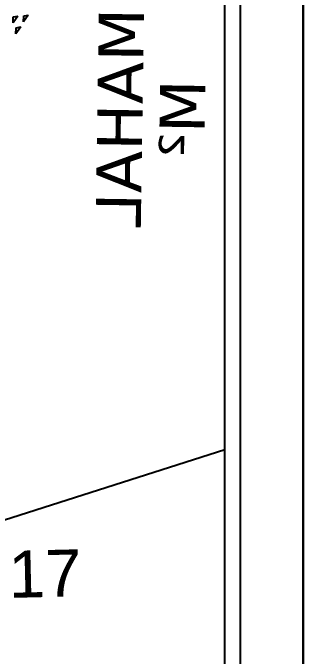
# Model space of a CAD drawing. Header units: millimetres. Extents: x 43168.9 to 43194.6, y -25545.1 to -25543.4.
# Drawn here: x 43172.3818 to 43172.4559, y -25544.133 to -25543.9687 of the extents above; entities that cross this region are included whole.
import ezdxf
from ezdxf.enums import TextEntityAlignment as Align

# ---------------------------------------------------------------- set-up
doc = ezdxf.new("R2010")
doc.units = ezdxf.units.MM
doc.header["$LTSCALE"] = 200
doc.layers.add('agac_sgh', color=7, linetype='Continuous', true_color=0x244700)
for name, color, linetype in [('arsasiniri_sgh', 10, 'Continuous'), ('pafta_sgh', 11, 'Continuous'), ('sembol_sgh', 8, 'Continuous')]:
    doc.layers.add(name, color=color, linetype=linetype)
doc.styles.add('1-200', font='arial.ttf', dxfattribs={"height": 60})
doc.styles.add('text1', font='VERDANA.TTF')

msp = doc.modelspace()

# ---------------------------------------------------------------- linework, layer by layer
at = {"layer": 'agac_sgh', "color": 0}
for p, q in [((43172.38308, -25543.96954), (43172.38188, -25543.97128)), ((43172.38188, -25543.97128), (43172.38195, -25543.96973)), ((43172.38195, -25543.96973), (43172.38308, -25543.96954)), ((43172.38573, -25543.96927), (43172.38453, -25543.97101)), ((43172.38453, -25543.97101), (43172.3846, -25543.96947)), ((43172.3846, -25543.96947), (43172.38573, -25543.96927)), ((43172.38383, -25543.9723), (43172.38263, -25543.97405)), ((43172.38263, -25543.97405), (43172.3827, -25543.9725)), ((43172.3827, -25543.9725), (43172.38383, -25543.9723))]:
    msp.add_line(p, q, dxfattribs=at)
at = {"layer": 'arsasiniri_sgh', "color": 14}
msp.add_line((43172.37254, -25544.1004), (43172.43588, -25544.08021), dxfattribs=at)
msp.add_line((43172.37254, -25544.1004), (43172.43588, -25544.08021), dxfattribs=at)
at = {"layer": 'pafta_sgh'}
for p, q in [((43172.45588, -25544.97), (43172.45588, -25543.51)), ((43172.45588, -25543.51), (43172.45588, -25544.97)), ((43172.43988, -25544.954), (43172.43988, -25543.526)), ((43172.43588, -25544.95), (43172.43588, -25543.53))]:
    msp.add_line(p, q, dxfattribs=at)

# ---------------------------------------------------------------- texts
at = {"color": 7, "style": 'text1', "text_generation_flag": 4}
for tag, text, height, p in [('MAHAL', '', 0.01154, (43172.40913, -25543.99549)), ('M²', 'm²', 0.011537, (43172.42493, -25543.99573))]:
    msp.add_attdef(tag, text=text, height=height, rotation=269.1301, dxfattribs=at).set_placement(p, align=Align.MIDDLE)
at = {"layer": 'sembol_sgh', "color": 1, "ltscale": 50, "style": '1-200'}
msp.add_text('17', height=0.012, rotation=1.3638, dxfattribs=at).set_placement((43172.38087, -25544.1181))

doc.saveas('drawing.dxf')
